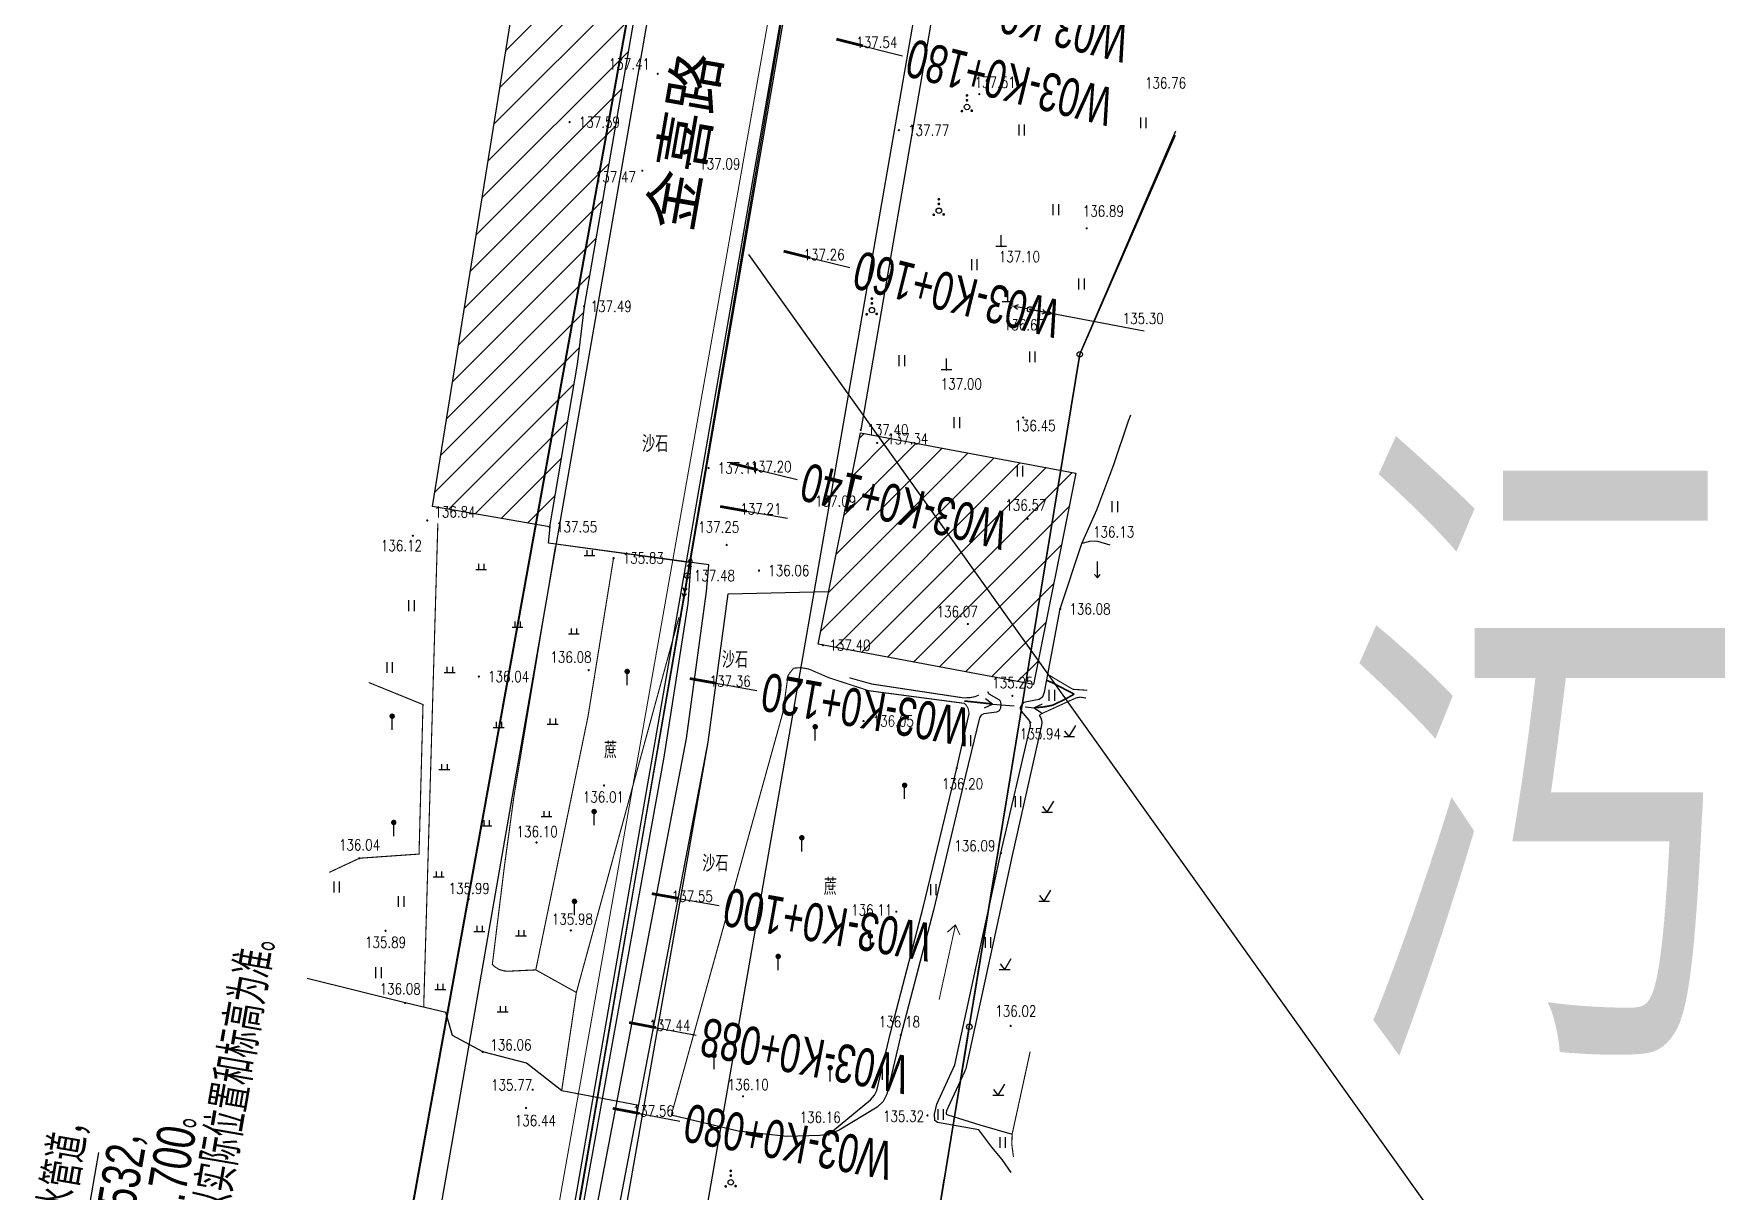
# Model space of a CAD drawing. Extents: x 529262 to 576451, y 2694391 to 2717535.
# Drawn here: x 562159.2 to 562313.4, y 2710503.4 to 2710609.4 of the extents above; entities that cross this region are included whole.
import ezdxf
from ezdxf.enums import TextEntityAlignment as Align
from ezdxf.xclip import XClip

# ---------------------------------------------------------------- set-up
doc = ezdxf.new("R2010")
doc.units = 0
doc.header["$XCLIPFRAME"] = 0
doc.linetypes.add('CONTINOUS', pattern=[0])
doc.linetypes.add('X5', pattern=[3, 2, -1])
doc.layers.add('ASSIST', color=7, linetype='Continuous', plot=False)
for name, color, linetype in [('a红线图', 1, 'Continuous'), ('DLDW', 8, 'Continuous'), ('DLSS', 4, 'Continuous'), ('DMTZ', 8, 'Continuous'), ('GCD', 8, 'Continuous'), ('GXYZ', 8, 'Continuous'), ('JMD', 8, 'Continuous'), ('PP-COM', 7, 'Continuous'), ('RD-中线', 40, 'Continuous'), ('RD-红线', 7, 'Continuous'), ('RD-路名', 7, 'Continuous'), ('ZBTZ', 8, 'Continuous'), ('ZJ', 7, 'Continuous'), ('桩号标注_W03-', 7, 'Continuous'), ('纵断_分栏文字', 7, 'Continuous')]:
    doc.layers.add(name, color=color, linetype=linetype)
for name, color, linetype, lineweight in [('SXSS', 5, 'Continuous', 0), ('规划人行道', 130, 'CONTINOUS', 30), ('规划道路红线', 5, 'Continuous', 40)]:
    doc.layers.add(name, color=color, linetype=linetype, lineweight=lineweight)
doc.styles.add('_TCH_DIM', font='smsim.shx', dxfattribs={"width": 0.75, "bigfont": 'smfs.shx'})
doc.styles.add('HZ', font='rs.shx', dxfattribs={"width": 0.8, "bigfont": 'hztxt.shx'})
doc.styles.add('JieTuHzTxt', font='smsim.shx', dxfattribs={"width": 0.7, "bigfont": 'smfs.shx'})
doc.styles.add('SMEDI', font='smsim.shx', dxfattribs={"width": 0.75, "height": 3.5, "bigfont": 'smfs.shx'})
doc.styles.add('黑体', font='simhei.ttf')
doc.linetypes.add('10421', pattern='A,2,[150,AAA.SHX,S=0.5,R=0,X=0,Y=0.5],1e-11', length=2.00000000001)
doc.linetypes.add('1161', pattern='A,0,[149,AAA.SHX,S=0.15,R=0,X=0,Y=0],-1.6', length=1.6)
pattern_1 = [(45, (0, 0), (-1.414213562373095, 1.414213562373095), [])]

# ---------------------------------------------------------------- blocks, each defined once
blk = doc.blocks.new('A$C19FD0107')
at = {"layer": 'RD-中线', "color": 8}
blk.add_lwpolyline([(-8908.739917680621, 15466.10705175065), (-8808.43349801749, 16020.0458503128, -0.0201636333910522), (-8803.168046563864, 16043.65227073664), (-8800.367063879967, 16054.19071623124, 0.02184275446917041), (-8794.7494013682, 16079.78015332995), (-8712.595856793225, 16551.51167532103, 0.01258199938725423), (-8710.380826123059, 16566.44429534907), (-8701.407638691366, 16616.17290558945, 0.01964868548115308), (-8698.136677481234, 16639.51415248122)], format="xyb", dxfattribs=at)
at = {"layer": 'RD-红线', "color": 8}
blk.add_lwpolyline([(-8804.86277768761, 16091.6503953631), (-8724.417918302119, 16553.5705249249, 0.0128730000458982), (-8722.250859260559, 16568.23854696797), (-8720.931374274194, 16575.55101593724)], format="xyb", dxfattribs=at)
for points in [[(-8771.940874628723, 16140.80637197383), (-8741.725141249597, 16314.30727164168)], [(-8781.243549071252, 16087.38975073583), (-8771.940874628723, 16140.80637197383)]]:
    blk.add_lwpolyline(points, dxfattribs=at)
blk = doc.blocks.new('GC200')
at = {"linetype": 'Continuous', "const_width": 0.2, "flags": 128}
blk.add_lwpolyline([(-0.1, 0, 1), (0.1, 0, 1)], format="xyb", close=True, dxfattribs=at)
blk = doc.blocks.new('gc170')
at = {"color": 8, "linetype": 'Continuous'}
blk.add_circle((0, 0), 0.5, dxfattribs=at)
blk = doc.blocks.new('gc013a')
at = {"linetype": 'Continuous'}
blk.add_line((0.5, 0), (4, 0), dxfattribs=at)
at = {"linetype": 'Continuous', "flags": 128}
for points in [[(2.307212344848719, -0.4000565770862801), (3, 0), (2.307212344848719, 0.4000565770862801)], [(3.307212344848719, -0.4000565770862801), (4, 0), (3.307212344848719, 0.4000565770862801)]]:
    blk.add_lwpolyline(points, dxfattribs=at)
blk = doc.blocks.new('gc160')
at = {"color": 8, "const_width": 0.25}
for points in [[(1.583857958327008, 3.353488327901089, 1), (1.833857958327008, 3.353488327901089, 1)], [(0.6522913545240954, 0.4962949877384589, 1), (0.9022913545240951, 0.4962949877384589, 1)], [(1.583857958327008, 2.483907746112464, 1), (1.833857958327008, 2.483907746112464, 1)], [(2.46367086191865, 0.5584078864376494, 1), (2.71367086191865, 0.5584078864376494, 1)]]:
    blk.add_lwpolyline(points, format="xyb", close=True, dxfattribs=at)
at = {"color": 8}
blk.add_circle((1.708857958327008, 1.24164977212871), 0.5, dxfattribs=at)
blk = doc.blocks.new('gc121')
at = {"color": 8}
for p, q in [((-0.5, -1), (-0.5, 1)), ((0.5, -1), (0.5, 1))]:
    blk.add_line(p, q, dxfattribs=at)
blk = doc.blocks.new('gc119')
at = {"color": 8}
for p, q in [((-1, 0), (1, 0)), ((-0.5, 1), (-0.5, 0)), ((0.5, 1), (0.5, 0))]:
    blk.add_line(p, q, dxfattribs=at)
blk = doc.blocks.new('gc165')
at = {"color": 8}
blk.add_line((0, 0), (0, 2), dxfattribs=at)
at = {"color": 8, "const_width": 0.5}
blk.add_lwpolyline([(-0.25, 2.5, 1), (0.25, 2.5, 1)], format="xyb", close=True, dxfattribs=at)
blk = doc.blocks.new('gc013c')
at = {"linetype": 'Continuous'}
blk.add_line((0.5, 0), (4, 0), dxfattribs=at)
at = {"linetype": 'Continuous', "const_width": 0.15, "flags": 128}
blk.add_lwpolyline([(3.775, 0, 1), (3.925, 0, 1)], format="xyb", close=True, dxfattribs=at)
blk = doc.blocks.new('gc111')
for p, q in [((-1, 0), (1, 0)), ((0, 0), (0, 2))]:
    blk.add_line(p, q)
blk = doc.blocks.new('gc086')
at = {"color": 8}
for p, q in [((0, 0), (7, 0)), ((7, 0), (6.180847955711008, 0.573576436351046)), ((7, 0), (6.180847955711008, -0.5735764363510459))]:
    blk.add_line(p, q, dxfattribs=at)
blk = doc.blocks.new('gc123')
at = {"color": 8}
for p, q in [((-1, 0), (1, 0)), ((0, 0), (-0.8, 1)), ((0, 0), (1.199999999999999, 2))]:
    blk.add_line(p, q, dxfattribs=at)
blk = doc.blocks.new('gc120')
at = {"color": 8}
for p, q in [((-0.5, 0.6), (0, 0)), ((0, 0), (0, 3)), ((0, 0), (0.5, 0.6))]:
    blk.add_line(p, q, dxfattribs=at)
blk = doc.blocks.new('gc037')
for p, q in [((0, 0), (-1.385640646055102, 0.8)), ((-1.385640646055102, -0.8), (0, 0))]:
    blk.add_line(p, q)

msp = doc.modelspace()

# ---------------------------------------------------------------- hatches: boundary and pattern name
at = {"linetype": 'Continuous'}
h = msp.add_hatch(dxfattribs=at)
h.set_pattern_fill('ANSI31', color=8, scale=16, style=0)
h.set_pattern_definition(pattern_1)
h.paths.add_polyline_path([(562216.1461693954, 2710692.609776839), (562228.005784963, 2710690.537992725), (562209.658, 2710584.423), (562209.022, 2710579.12), (562206.492, 2710564.238), (562195.7866566309, 2710566.114299515)])
h = msp.add_hatch(dxfattribs=at)
h.set_pattern_fill('ANSI31', color=8, scale=16, style=0)
h.set_pattern_definition(pattern_1)
h.paths.add_polyline_path([(562250.8372993148, 2710549.793371001), (562231.103258491, 2710553.490748484), (562234.9795928521, 2710572.857972918), (562254.7136336758, 2710569.160595435)])

# ---------------------------------------------------------------- linework, layer by layer
at = {"layer": 'ASSIST', "linetype": 'Continuous', "flags": 128}
for points, elevation in [([(562232.412, 2710636.002), (562228.5545836235, 2710615.517958099), (562219.11, 2710559.777), (562205.916, 2710483.02)], 24.62800000000001), ([(562232.412, 2710636.002), (562228.5545836235, 2710615.517958099), (562219.11, 2710559.777), (562205.916, 2710483.02)], 24.62800000000001), ([(562263.7946335363, 2710600.066776283), (562255.0590491774, 2710580.035414068), (562244.9420491775, 2710518.463414067), (562242.3285639875, 2710502.555414068)], -143.229), ([(562263.7946335363, 2710600.066776283), (562255.0590491774, 2710580.035414068), (562244.9420491775, 2710518.463414067), (562242.3285639875, 2710502.555414068)], -143.229), ([(562250.5140491775, 2710584.145414067), (562250.5140491775, 2710584.145414067)], -143.229), ([(562250.5140491775, 2710584.145414067), (562250.5140491775, 2710584.145414067)], -143.229), ([(562255.0590491774, 2710580.035414068), (562255.0590491774, 2710580.035414068)], -143.229), ([(562255.0590491774, 2710580.035414068), (562255.0590491774, 2710580.035414068)], -143.229), ([(562244.9420491775, 2710518.463414067), (562244.9420491775, 2710518.463414067)], -143.229), ([(562244.9420491775, 2710518.463414067), (562244.9420491775, 2710518.463414067)], -143.229)]:
    msp.add_lwpolyline(points, dxfattribs=dict(at, elevation=elevation))
at = {"layer": 'a红线图', "color": 8, "lineweight": 0}
msp.add_lwpolyline([(562196.3548067149, 2710440.01159227), (562297.0550711695, 2711009.448891163)], dxfattribs=at)
msp.add_lwpolyline([(562196.3548067149, 2710440.01159227), (562297.0550711695, 2711009.448891163)], dxfattribs=at)
at = {"layer": 'Defpoints', "color": 1}
msp.add_lwpolyline([(562429.4539890658, 2710494.009344517), (562292.6442526688, 2710494.009346545), (562224.745064132, 2710589.163701799)], dxfattribs=at)
at = {"layer": 'DLSS', "linetype": 'X5', "elevation": -143.229}
msp.add_lwpolyline([(562247.0710491774, 2710548.018414068), (562250.8970491774, 2710547.674414068)], dxfattribs=at)
at = {"layer": 'DMTZ', "linetype": '10421', "flags": 128}
for points, elevation in [([(562251.6760491774, 2710548.690414067), (562251.8252043282, 2710549.099596821), (562253.2720491774, 2710556.721414068), (562255.2350491774, 2710562.701414068), (562256.6247422294, 2710565.790631893), (562258.1670491775, 2710569.949414067), (562259.5150491775, 2710573.951414068), (562259.7480943063, 2710574.504091535)], -143.229), ([(562246.6160491775, 2710549.171414068), (562246.7179643201, 2710548.93651943), (562247.6446023635, 2710548.444116149), (562247.7752123848, 2710548.315113771), (562247.8413841928, 2710548.03654715), (562247.7921898407, 2710547.636004997), (562247.6860491774, 2710547.389414067)], -7.134000000000015), ([(562232.0580491775, 2710508.595414068), (562233.1097092882, 2710509.477430411), (562235.8996320467, 2710511.765280278), (562236.2743564743, 2710512.212643442), (562236.4839562322, 2710512.61956681), (562237.7366739648, 2710517.924571571), (562240.7230512653, 2710529.374018101), (562243.7890491774, 2710542.144414068), (562244.9260491774, 2710547.157414068)], -6.896000000000015), ([(562200.3800491774, 2710516.169414068), (562197.6020491775, 2710517.673414067), (562196.9870491775, 2710519.786414068), (562193.2690491775, 2710520.646414068), (562184.2964981099, 2710522.876694143)], -143.229), ([(562248.7650109045, 2710505.122063435), (562247.9610491775, 2710506.319414068), (562247.0040491775, 2710507.439414068), (562245.8010491774, 2710509.013414068), (562242.0440796544, 2710509.703189522), (562241.7940491774, 2710509.883414068)], -143.229)]:
    msp.add_lwpolyline(points, dxfattribs=dict(at, elevation=elevation))
at = {"layer": 'DMTZ', "linetype": '10421', "elevation": -143.229}
msp.add_lwpolyline([(562257.858296643, 2710562.565914451), (562256.7187347079, 2710562.896143601), (562256.4180491775, 2710562.942414068), (562255.9609001349, 2710562.888566591), (562255.2350491774, 2710562.701414068)], dxfattribs=at)
at = {"layer": 'DMTZ', "linetype": '10421', "flags": 128}
for points in [[(562241.7940491774, 2710509.883414068), (562241.760594487, 2710510.469042341), (562241.970195939, 2710511.388660311), (562243.6270491774, 2710514.968414068), (562247.8300491775, 2710534.359414068), (562250.5417915185, 2710546.034666722), (562250.5270491774, 2710546.326414068), (562250.4323399267, 2710546.533116365), (562249.7140322417, 2710547.362681922), (562249.6250491774, 2710547.563414067), (562249.6434752633, 2710547.687741557), (562249.8066847846, 2710548.002626186), (562249.9780491774, 2710548.173414067), (562250.218239598, 2710548.24874293), (562251.3531092246, 2710548.462065932), (562251.6760491774, 2710548.690414067)], [(562247.6860491774, 2710547.389414067), (562247.4197088444, 2710547.270597077), (562246.288212221, 2710547.123029333), (562246.0260491775, 2710547.004414068), (562245.8665368726, 2710546.750594566), (562244.5990491775, 2710541.462414068), (562241.6490491774, 2710529.142414067), (562238.6630491775, 2710517.694414068), (562237.3860149933, 2710512.28643408), (562237.0460491775, 2710511.626414068), (562236.4922100244, 2710511.113431104), (562233.0118731805, 2710509.003813026), (562232.0580491775, 2710508.595414068), (562231.2580379416, 2710508.502779031), (562228.2170491775, 2710508.406414067), (562223.7860491775, 2710508.917414068), (562217.6480491775, 2710510.367414067), (562217.6480491775, 2710510.367414067)], [(562214.6872937847, 2710511.249846293), (562207.6080491774, 2710512.599414068), (562204.3770491774, 2710515.143414068), (562200.3800491774, 2710516.169414068)], [(562242.8350491775, 2710510.465414068), (562242.9785085148, 2710510.397652732), (562245.9210491775, 2710509.499414068), (562248.8640491775, 2710508.627414068)]]:
    msp.add_lwpolyline(points, dxfattribs=at)
at = {"layer": 'DMTZ', "linetype": '10421', "elevation": -143.229}
msp.add_lwpolyline([(562251.3419826813, 2710546.988227568), (562251.3741535177, 2710546.944108583, -0.2162051915282627), (562251.5497926082, 2710546.095918619), (562248.8537397278, 2710534.133121132), (562244.6788285854, 2710514.925400673, -0.07255681719102076), (562244.5118448713, 2710514.33675587), (562242.9678960966, 2710511.048274601), (562242.8567543189, 2710510.759733322), (562242.8088935658, 2710510.595471508), (562242.8350491776, 2710510.465414068)], format="xyb", dxfattribs=at)
at = {"layer": 'GXYZ', "linetype": 'Continuous'}
for p, q in [((562228.7070491775, 2710615.370414068, -143.229), (562219.1060491775, 2710559.441414068, -143.229)), ((562255.0590491774, 2710580.035414068), (562263.8619592179, 2710600.492084201)), ((562263.7946335363, 2710600.066776283), (562255.8585249371, 2710581.868673054)), ((562260.9582718532, 2710582.148991377), (562250.5140491775, 2710584.145414067)), ((562244.9420491775, 2710518.463414067, -143.229), (562255.0590491774, 2710580.035414068, -143.229)), ((562254.7347740675, 2710578.061877736, -143.229), (562245.2663242874, 2710520.436950399, -143.229)), ((562219.1060491775, 2710559.441414068, -143.229), (562209.1976989812, 2710502.555414068, -143.229)), ((562218.7711828827, 2710557.80590818, 24.62800000000001), (562206.2548171172, 2710484.991091819, 24.62800000000001)), ((562242.3285639875, 2710502.555414068, -143.229), (562244.9420491775, 2710518.463414067, -143.229)), ((562244.6178206155, 2710516.489870088, -143.229), (562242.6527925495, 2710504.528958047, -143.229))]:
    msp.add_line(p, q, dxfattribs=at)
at = {"layer": 'JMD', "linetype": 'Continuous', "elevation": 24.62800000000001, "flags": 128}
msp.add_lwpolyline([(562216.1461693954, 2710692.609776839), (562228.005784963, 2710690.537992725), (562209.658, 2710584.423), (562209.022, 2710579.12), (562206.492, 2710564.238), (562195.7866566309, 2710566.114299515)], close=True, dxfattribs=at)
at = {"layer": 'JMD', "linetype": 'Continuous', "flags": 128}
msp.add_lwpolyline([(562250.8372993148, 2710549.793371001), (562231.103258491, 2710553.490748484), (562234.9795928521, 2710572.857972918), (562254.7136336758, 2710569.160595435)], close=True, dxfattribs=at)
at = {"layer": 'SXSS', "color": 8, "linetype": 'Continuous', "const_width": 0.15, "flags": 128}
for points, elevation in [([(562252.0231403143, 2710550.184873623), (562252.4863325056, 2710549.994211229), (562253.3309759452, 2710549.558410384), (562253.8214143068, 2710549.299651967), (562254.5530848716, 2710548.922270803)], -7.269000000000005), ([(562247.0710491774, 2710548.018414068), (562244.4755994581, 2710548.296365375)], -7.119), ([(562254.5530848716, 2710548.922270803), (562253.6306886825, 2710548.414430311), (562252.5816941018, 2710547.910535346), (562251.7506761791, 2710547.747110981), (562250.8970491774, 2710547.674414068)], -7.269000000000005)]:
    msp.add_lwpolyline(points, dxfattribs=dict(at, elevation=elevation))
at = {"layer": 'ZBTZ', "linetype": '1161', "flags": 128}
msp.add_lwpolyline([(562235.049, 2710573.119), (562241.8820000001, 2710612.845)], dxfattribs=at)
at = {"layer": 'ZBTZ', "linetype": 'Continuous', "const_width": 0.1, "elevation": -143.229}
for points in [[(562196.2672707109, 2710564.56073256), (562194.9697188144, 2710520.253037014)], [(562207.0316077726, 2710562.451726092), (562205.9950491774, 2710556.203414068), (562203.2390491775, 2710539.590414068), (562202.3500491774, 2710533.057414067), (562201.2590491775, 2710524.189414068), (562201.4823695531, 2710523.959433588), (562201.8837318706, 2710523.708651148), (562202.3280491774, 2710523.578414068), (562202.7650491775, 2710523.553414068), (562205.2370491775, 2710523.673414067), (562208.9550491775, 2710521.609414068)], [(562205.2370491775, 2710523.673414067), (562210.0250491775, 2710546.906414067), (562212.3590491775, 2710561.381414067)], [(562207.6080491774, 2710512.599414068), (562208.9550491775, 2710521.609414068), (562214.2790491774, 2710541.068414067), (562218.3444063852, 2710555.950956878)], [(562217.6480491775, 2710510.367414067), (562227.8640491775, 2710547.218414068), (562228.3402998301, 2710550.616726138), (562228.477626638, 2710550.835565675), (562228.8550491774, 2710551.298414067), (562229.5251574817, 2710551.34885108), (562230.2457571154, 2710551.221292427), (562232.0790491775, 2710550.425414068), (562235.7230491774, 2710549.237414068), (562244.4820491775, 2710548.080414067), (562244.6734991866, 2710547.886861307), (562244.8332932796, 2710547.618431301), (562244.9260491774, 2710547.157414068)], [(562189.9431563034, 2710549.98754637), (562194.9070491774, 2710547.966414067), (562194.5440491774, 2710534.278414068), (562189.0920491775, 2710533.898414067), (562186.3222093772, 2710532.60258102)], [(562233.9710491775, 2710550.419414068), (562236.0010491775, 2710549.849414068), (562244.3670491775, 2710548.585414067), (562245.0186638873, 2710548.602666894), (562245.4852755204, 2710548.692146667), (562245.8280491774, 2710548.848414068)], [(562252.135379558, 2710550.733565327), (562252.6840491774, 2710550.395414067), (562254.4220491775, 2710549.367414067), (562255.7543990384, 2710549.27523119)], [(562251.3419826811, 2710546.988227568), (562251.5820491775, 2710547.140414068), (562254.7009884847, 2710548.567264753), (562255.0770491775, 2710548.650414068), (562255.6417254558, 2710548.563452777)]]:
    msp.add_lwpolyline(points, dxfattribs=at)
at = {"layer": 'ZBTZ', "linetype": 'Continuous', "const_width": 0.1, "elevation": -6.984000000000009, "flags": 128}
for points in [[(562248.8640491775, 2710508.627414068), (562250.5172735474, 2710516.191408124)], [(562248.8640491775, 2710508.627414068), (562248.8382590067, 2710507.695615929), (562248.9889792261, 2710506.536909868)]]:
    msp.add_lwpolyline(points, dxfattribs=at)
at = {"layer": '桩号标注_W03-'}
for p, q in [((562233.9826216294, 2710608.586674588), (562238.834552813, 2710607.378881646)), ((562229.1514498615, 2710589.178949854), (562234.0033810451, 2710587.971156912)), ((562224.3202780936, 2710569.77122512), (562229.1722092772, 2710568.563432178)), ((562223.3540437401, 2710565.889680174), (562228.2779553895, 2710565.020718685)), ((562220.5733669746, 2710550.133162896), (562225.497278624, 2710549.264201407)), ((562217.0975210179, 2710530.437516298), (562222.0214326673, 2710529.568554809)), ((562215.0120134439, 2710518.62012834), (562219.9239931293, 2710517.686075039)), ((562213.5175281615, 2710510.760960843), (562218.429507847, 2710509.826907542))]:
    msp.add_line(p, q, dxfattribs=at)
at = {"layer": '桩号标注_W03-', "const_width": 0.25}
for points in [[(562232.7696388335, 2710608.888622824), (562235.1956044253, 2710608.284726353)], [(562227.9384670656, 2710589.48089809), (562230.3644326574, 2710588.877001619)], [(562223.1072952977, 2710570.073173356), (562225.5332608895, 2710569.469276885)], [(562222.1230658278, 2710566.106920546), (562224.5850216524, 2710565.672439802)], [(562219.3423890623, 2710550.350403268), (562221.8043448869, 2710549.915922523)], [(562215.8665431056, 2710530.65475667), (562218.3284989302, 2710530.220275926)], [(562213.7840185225, 2710518.853641666), (562216.2400083652, 2710518.386615015)], [(562212.2895332401, 2710510.994474169), (562214.7455230829, 2710510.527447518)]]:
    msp.add_lwpolyline(points, dxfattribs=at)
at = {"layer": '纵断_分栏文字', "color": 3}
msp.add_lwpolyline([(562165.1894045502, 2710506.95583275), (562159.733354952, 2710475.481741592), (562198.9439148647, 2710432.100505429)], dxfattribs=at)
at = {"layer": '规划人行道', "linetype": 'Continuous', "flags": 128}
for points in [[(562197.3083540256, 2710476.384979966), (562202.6605934715, 2710476.954317174), (562206.9883424316, 2710481.819414267), (562219.047985835, 2710544.856638088), (562220.8634334353, 2710558.313953356), (562221.0768804181, 2710560.766829248), (562206.4033184242, 2710562.758535384), (562206.542, 2710564.238)], [(562199.7335757203, 2710481.184952826), (562204.4200697074, 2710481.680824591), (562206.272476215, 2710483.787159538), (562217.0105456306, 2710543.165966593), (562219.1977958716, 2710557.234871872), (562219.4836434422, 2710560.948623445), (562206.4033184242, 2710562.758535384), (562206.542, 2710564.238)], [(562199.7335757203, 2710481.184952826), (562204.4200697074, 2710481.680824591), (562206.272476215, 2710483.787159538), (562217.0105456306, 2710543.165966593), (562219.1977958716, 2710557.234871872), (562219.4836434422, 2710560.948623445), (562206.4033184242, 2710562.758535384), (562206.542, 2710564.238)], [(562211.1551462921, 2710474.226489125), (562203.7830967988, 2710475.207046038), (562208.8491183158, 2710480.902082136), (562221.022685624, 2710544.534800073), (562222.8518030869, 2710558.093445532), (562232.0268408019, 2710558.3331657)], [(562211.2285589562, 2710479.512662482), (562210.4613185903, 2710481.61335234), (562210.3611291267, 2710484.014217554), (562221.022685624, 2710544.534800073), (562222.8518030869, 2710558.093445532), (562232.0268408019, 2710558.3331657)], [(562211.2285589562, 2710479.512662482), (562210.4613185903, 2710481.61335234), (562210.3611291267, 2710484.014217554), (562221.022685624, 2710544.534800073), (562222.8518030869, 2710558.093445532), (562232.0268408019, 2710558.3331657)]]:
    msp.add_lwpolyline(points, dxfattribs=at)
at = {"layer": '规划道路红线'}
msp.add_line((562189.4184634853, 2710477.016235957), (562277.7876747194, 2710965.032206157), dxfattribs=at)
msp.add_line((562189.4184634853, 2710477.016235957), (562277.7876747194, 2710965.032206157), dxfattribs=at)
msp.add_line((562189.4184634853, 2710477.016235957), (562277.7876747194, 2710965.032206157), dxfattribs=at)

# ---------------------------------------------------------------- block references
at = {"layer": 'DLDW', "linetype": 'Continuous', "xscale": 0.5, "yscale": 0.5, "zscale": 0.5}
for p in [(562247.8580491774, 2710589.945414068, -143.229), (562248.4600491775, 2710584.871414068, -143.229), (562242.8560491775, 2710578.642414067, -143.229)]:
    msp.add_blockref('gc111', p, dxfattribs=at)
at = {"layer": 'DLSS', "linetype": 'Continuous', "xscale": 0.5000000000425954, "yscale": 0.5000000000425954, "zscale": 0.5000000000425954}
for p, rotation in [((562247.0710491774, 2710548.018414068, -7.119), 354.8622861866551), ((562250.8970491774, 2710547.674414068, -7.106000000000023), 174.862286186655)]:
    msp.add_blockref('gc037', p, dxfattribs=dict(at, rotation=rotation))
at = {"layer": 'GCD', "linetype": 'Continuous'}
ref = msp.add_blockref('GC200', (562233.9833721472, 2710608.59911427, 137.54), dxfattribs=dict(at, xscale=0.5, yscale=0.5, zscale=0.5))
ref.add_attrib('height', '137.54', dxfattribs={"linetype": 'Continuous', "height": 1, "style": 'HZ', "width": 0.8}).set_placement((562234.5833721472, 2710608.59911427, 137.54), align=Align.MIDDLE_LEFT)
at = {"layer": 'GCD', "linetype": 'Continuous', "xscale": 0.5, "yscale": 0.5}
for p in [(562216.4050367266, 2710605.719379866, 137.41), (562245.8580367266, 2710603.856379866, 137.51), (562208.3360367266, 2710601.296379866, 137.588), (562238.4930367266, 2710600.556379866, 137.765), (562214.9940367267, 2710596.856379866, 137.467), (562255.6870367266, 2710591.568379865, 136.894), (562247.8580367266, 2710589.945379866, 137.103), (562250.5140367267, 2710584.145379866, 136.669), (562242.8560367266, 2710578.642379866, 137.003), (562249.8750367266, 2710574.244379865, 136.451), (562236.5040367267, 2710571.925379866, 137.338), (562221.0590367266, 2710569.618379866, 137.112), (562195.2960367267, 2710564.824379866, 136.844), (562250.2840367266, 2710564.972379866, 136.567), (562222.7210367266, 2710562.586379866, 137.252), (562212.3590367266, 2710561.381379866, 135.833), (562253.2720367266, 2710556.721379866, 136.08), (562244.8070367266, 2710555.344379866, 136.066), (562200.0260367267, 2710550.531379865, 136.038), (562210.0850367267, 2710551.119379865, 136.075), (562235.2550367266, 2710546.455379866, 136.047), (562250.5270367266, 2710546.326379866, 135.935), (562243.7890367266, 2710542.144379866, 136.197), (562211.4920367267, 2710540.562379866, 136.012), (562247.8300367267, 2710534.359379866, 136.089), (562189.0920367267, 2710533.898379866, 136.041), (562191.4790367266, 2710527.248379866, 135.888), (562208.4480367267, 2710527.288379866, 135.983), (562193.2690367267, 2710520.646379866, 136.081), (562200.3800367266, 2710516.169379866, 136.06), (562204.3460367266, 2710511.035379866, 136.439), (562232.0580367267, 2710508.595379866, 136.163)]:
    msp.add_blockref('GC200', p, dxfattribs=at)
at = {"layer": 'GCD', "linetype": 'Continuous', "xscale": 0.5, "yscale": 0.5, "zscale": 0.5}
for p in [(562219.3660367266, 2710597.468379866, 137.093), (562193.9780367266, 2710563.425379866, 136.121), (562225.6840367266, 2710560.237379866, 136.06), (562248.8900367266, 2710548.766379866, 135.251), (562205.3050367266, 2710535.336379866, 136.098), (562199.0810367266, 2710530.165379866, 135.993), (562238.2550367266, 2710529.010379866, 136.108), (562238.6630367266, 2710517.694379866, 136.184), (562248.7330367266, 2710518.544379866, 136.024), (562204.9450367267, 2710512.704379866, 135.772), (562224.2200367267, 2710512.094379866, 136.099), (562241.1090367266, 2710510.345379866, 135.323)]:
    msp.add_blockref('GC200', p, dxfattribs=at)
at = {"layer": 'GCD', "linetype": 'Continuous'}
ref = msp.add_blockref('GC200', (562229.1516445813, 2710589.163372525, 137.263), dxfattribs=dict(at, xscale=0.5, yscale=0.5, zscale=0.5))
ref.add_attrib('height', '137.26', dxfattribs={"linetype": 'Continuous', "height": 1, "style": 'HZ', "width": 0.8}).set_placement((562229.7516445813, 2710589.163372525, 137.263), align=Align.MIDDLE_LEFT)
ref = msp.add_blockref('GC200', (562209.658, 2710584.423, 137.492), dxfattribs=dict(at, xscale=0.5, yscale=0.5, zscale=0.5))
ref.add_attrib('height', '137.49', dxfattribs={"linetype": 'Continuous', "height": 1, "style": 'HZ', "width": 0.8}).set_placement((562210.258, 2710584.423, 137.492), align=Align.MIDDLE_LEFT)
ref = msp.add_blockref('GC200', (562234.999, 2710573.119, 137.396), dxfattribs=dict(at, xscale=0.5, yscale=0.5, zscale=0.5))
ref.add_attrib('height', '137.40', dxfattribs={"linetype": 'Continuous', "height": 1, "style": 'HZ', "width": 0.8}).set_placement((562235.5989999999, 2710573.119, 137.396), align=Align.MIDDLE_LEFT)
ref = msp.add_blockref('GC200', (562224.2909842975, 2710569.747814158, 137.195), dxfattribs=dict(at, xscale=0.5, yscale=0.5, zscale=0.5))
ref.add_attrib('height', '137.20', dxfattribs={"linetype": 'Continuous', "height": 1, "style": 'HZ', "width": 0.8}).set_placement((562224.8909842975, 2710569.747814158, 137.195), align=Align.MIDDLE_LEFT)
ref = msp.add_blockref('GC200', (562230.2140903195, 2710566.591524306, 137.089), dxfattribs=dict(at, xscale=0.5, yscale=0.5, zscale=0.5))
ref.add_attrib('height', '137.09', dxfattribs={"linetype": 'Continuous', "height": 1, "style": 'HZ', "width": 0.8}).set_placement((562230.8140903194, 2710566.591524306, 137.089), align=Align.MIDDLE_LEFT)
ref = msp.add_blockref('GC200', (562223.3647376663, 2710565.881514336, 137.21), dxfattribs=dict(at, xscale=0.5, yscale=0.5, zscale=0.5))
ref.add_attrib('height', '137.21', dxfattribs={"linetype": 'Continuous', "height": 1, "style": 'HZ', "width": 0.8}).set_placement((562223.9647376663, 2710565.881514336, 137.21), align=Align.MIDDLE_LEFT)
ref = msp.add_blockref('GC200', (562206.492, 2710564.238, 137.55), dxfattribs=dict(at, xscale=0.5, yscale=0.5, zscale=0.5))
ref.add_attrib('height', '137.55', dxfattribs={"linetype": 'Continuous', "height": 1, "style": 'HZ', "width": 0.8}).set_placement((562207.092, 2710564.238, 137.55), align=Align.MIDDLE_LEFT)
ref = msp.add_blockref('GC200', (562219.11, 2710559.777, 137.482), dxfattribs=dict(at, xscale=0.5, yscale=0.5, zscale=0.5))
ref.add_attrib('height', '137.48', dxfattribs={"linetype": 'Continuous', "height": 1, "style": 'HZ', "width": 0.8}).set_placement((562219.71, 2710559.777, 137.482), align=Align.MIDDLE_LEFT)
ref = msp.add_blockref('GC200', (562231.526, 2710553.408, 137.4), dxfattribs=dict(at, xscale=0.5, yscale=0.5, zscale=0.5))
ref.add_attrib('height', '137.40', dxfattribs={"linetype": 'Continuous', "height": 1, "style": 'HZ', "width": 0.8}).set_placement((562232.1259999999, 2710553.408, 137.4), align=Align.MIDDLE_LEFT)
ref = msp.add_blockref('GC200', (562220.5562415201, 2710550.107860367, 137.358), dxfattribs=dict(at, xscale=0.5, yscale=0.5, zscale=0.5))
ref.add_attrib('height', '137.36', dxfattribs={"linetype": 'Continuous', "height": 1, "style": 'HZ', "width": 0.8}).set_placement((562221.1562415201, 2710550.107860367, 137.358), align=Align.MIDDLE_LEFT)
ref = msp.add_blockref('GC200', (562217.0870645188, 2710530.411457978, 137.548), dxfattribs=dict(at, xscale=0.5, yscale=0.5, zscale=0.5))
ref.add_attrib('height', '137.55', dxfattribs={"linetype": 'Continuous', "height": 1, "style": 'HZ', "width": 0.8}).set_placement((562217.6870645188, 2710530.411457978, 137.548), align=Align.MIDDLE_LEFT)
ref = msp.add_blockref('GC200', (562215.0259262733, 2710518.607856827, 137.443), dxfattribs=dict(at, xscale=0.5, yscale=0.5, zscale=0.5))
ref.add_attrib('height', '137.44', dxfattribs={"linetype": 'Continuous', "height": 1, "style": 'HZ', "width": 0.8}).set_placement((562215.6259262733, 2710518.607856827, 137.443), align=Align.MIDDLE_LEFT)
ref = msp.add_blockref('GC200', (562213.5149941011, 2710510.748840809, 137.561), dxfattribs=dict(at, xscale=0.5, yscale=0.5, zscale=0.5))
ref.add_attrib('height', '137.56', dxfattribs={"linetype": 'Continuous', "height": 1, "style": 'HZ', "width": 0.8}).set_placement((562214.1149941011, 2710510.748840809, 137.561), align=Align.MIDDLE_LEFT)
at = {"layer": 'GXYZ', "linetype": 'Continuous'}
for name, p, xscale, yscale, zscale, rotation in [('gc013a', (562250.5140491775, 2710584.145414067, -143.229), 0.499999999963082, 0.499999999963082, 0.499999999963082, 169.2600822901834), ('gc013a', (562250.5140491775, 2710584.145414067, -143.229), 0.500000000013958, 0.500000000013958, 0.500000000013958, 349.1784015414128), ('gc013c', (562255.0590491774, 2710580.035414068, -143.229), 0.5000000001178577, 0.5000000001178577, 0.5000000001178577, 66.43820689848431), ('gc013c', (562255.0590491774, 2710580.035414068, -143.229), 0.5000000001178577, 0.5000000001178577, 0.5000000001178577, 66.43820689848431), ('gc013c', (562255.0590491774, 2710580.035414068, -143.229), 0.4999999998439927, 0.4999999998439927, 0.4999999998439927, 260.6690106106765), ('gc013c', (562255.0590491774, 2710580.035414068, -143.229), 0.4999999998439927, 0.4999999998439927, 0.4999999998439927, 260.6690106106765), ('gc013a', (562219.1060491775, 2710559.441414068, -143.229), 0.5000000001581658, 0.5000000001581658, 0.5000000001581658, 80.25931387979769), ('gc013c', (562244.9420491775, 2710518.463414067, -143.229), 0.4999999998439927, 0.4999999998439927, 0.4999999998439927, 80.66901061067654), ('gc013c', (562244.9420491775, 2710518.463414067, -143.229), 0.4999999998439927, 0.4999999998439927, 0.4999999998439927, 80.66901061067654), ('gc013c', (562244.9420491775, 2710518.463414067, -143.229), 0.4999999998955494, 0.4999999998955494, 0.4999999998955494, 260.6703619913497), ('gc013c', (562244.9420491775, 2710518.463414067, -143.229), 0.4999999998955494, 0.4999999998955494, 0.4999999998955494, 260.6703619913497), ('gc013c', (562242.3285639875, 2710502.555414068, -143.229), 0.4999999998955494, 0.4999999998955494, 0.4999999998955494, 80.6703619913497)]:
    msp.add_blockref(name, p, dxfattribs=dict(at, xscale=xscale, yscale=yscale, zscale=zscale, rotation=rotation))
at = {"layer": 'GXYZ', "linetype": 'Continuous', "xscale": 0.5, "yscale": 0.5, "zscale": 0.5}
for p in [(562250.5140491775, 2710584.145414067, -143.229), (562255.0590491774, 2710580.035414068, -143.229), (562255.0590491774, 2710580.035414068, -143.229), (562244.9420491775, 2710518.463414067, -143.229), (562244.9420491775, 2710518.463414067, -143.229)]:
    msp.add_blockref('gc170', p, dxfattribs=at)
at = {"layer": 'GXYZ', "linetype": 'Continuous', "xscale": 0.5000000000961701, "yscale": 0.5000000000961701, "rotation": 260.2465668055896}
msp.add_blockref('gc013a', (562219.11, 2710559.777, 24.62800000000001), dxfattribs=at)
at = {"layer": 'GXYZ', "linetype": 'Continuous', "xscale": 0.5, "yscale": 0.5}
msp.add_blockref('gc170', (562219.11, 2710559.777, 24.62800000000001), dxfattribs=at)
at = {"layer": 'PP-COM'}
ref = msp.add_blockref('A$C19FD0107', (570997.9927985519, 2694390.602628201), dxfattribs=at)
XClip(ref).set_block_clipping_path([(-9366.438313488383, 14428.60439108219), (-3328.44807433628, 17452.748486375436)])
at = {"layer": 'SXSS', "color": 8, "linetype": 'Continuous', "rotation": 77.56375451799347}
msp.add_blockref('gc086', (562242.1770800233, 2710520.963285195, -143.229), dxfattribs=at)
at = {"layer": 'ZBTZ', "linetype": 'Continuous', "xscale": 0.5, "yscale": 0.5}
for name, p in [('gc160', (562243.8724114533, 2710602.061046627, -143.229)), ('gc121', (562249.7591270609, 2710600.566977231, -143.229)), ('gc121', (562260.8937747715, 2710601.228954257, -143.229)), ('gc160', (562241.2992365893, 2710592.562842179, -143.229)), ('gc121', (562252.8888562064, 2710593.285229938, -143.229)), ('gc121', (562245.4132828877, 2710588.239234038, -143.229)), ('gc121', (562255.236157408, 2710586.484913393, -143.229)), ('gc160', (562235.1632152555, 2710583.460392697, -143.229)), ('gc121', (562238.781503043, 2710579.454516733, -143.229)), ('gc121', (562250.7221072833, 2710579.804950636, -143.229)), ('gc121', (562243.8191630989, 2710573.789671669, -143.229)), ('gc121', (562249.5971312788, 2710569.336378762, -143.229)), ('gc121', (562258.2884681933, 2710566.075911812, -143.229)), ('gc119', (562210.1544186301, 2710561.618051226, -143.229)), ('gc119', (562200.2355417006, 2710560.340142324, -143.229)), ('gc120', (562256.6744740934, 2710559.565760611, -143.229)), ('gc121', (562193.8653228994, 2710557.025233683, -143.229)), ('gc119', (562203.5590410449, 2710555.06229495, -143.229)), ('gc119', (562208.7189628836, 2710554.441621297, -143.229)), ('gc121', (562191.8742455243, 2710551.36377031, -143.229)), ('gc119', (562197.3519159923, 2710550.908420304, -143.229)), ('gc165', (562213.6076691007, 2710549.749174212, -143.229)), ('gc121', (562252.5160956151, 2710548.806489672, -143.229)), ('gc165', (562192.0829936861, 2710545.65065432, -143.229)), ('gc119', (562206.7791418598, 2710546.179028072, -143.229)), ('gc119', (562201.848423279, 2710545.874914827, -143.229)), ('gc165', (562230.8302547804, 2710544.686859321, -143.229)), ('gc121', (562244.8200651273, 2710544.655682276, -143.229)), ('gc123', (562254.091863311, 2710545.040580446, -143.229)), ('gc119', (562196.863182947, 2710542.014266056, -143.229)), ('gc165', (562239.0149787504, 2710539.325126168, -143.229)), ('gc121', (562249.4220818906, 2710539.083269057, -143.229)), ('gc123', (562252.0762085936, 2710538.124074767, -143.229)), ('gc165', (562192.2271402332, 2710535.922118898, -143.229)), ('gc119', (562206.2215748868, 2710537.707344318, -143.229)), ('gc165', (562210.5817032366, 2710536.921669145, -143.229)), ('gc119', (562200.715624911, 2710536.878297641, -143.229)), ('gc165', (562229.6038019742, 2710534.523375044, -143.229)), ('gc121', (562187.0057605953, 2710531.268540508, -143.229)), ('gc119', (562196.3514010444, 2710532.194342239, -143.229)), ('gc121', (562241.6640540219, 2710531.017897988, -143.229)), ('gc121', (562192.9264163141, 2710529.935586437, -143.229)), ('gc165', (562208.781530151, 2710528.698382755, -143.229)), ('gc123', (562251.8013592188, 2710529.970854372, -143.229)), ('gc119', (562200.0752244781, 2710527.199613268, -143.229)), ('gc119', (562203.8919554765, 2710526.804376797, -143.229)), ('gc165', (562235.8867433515, 2710525.512095784, -143.229)), ('gc121', (562246.6724297843, 2710526.179706379, -143.229)), ('gc165', (562227.4408221558, 2710523.658341739, -143.229)), ('gc121', (562190.8483195148, 2710523.427622281, -143.229)), ('gc123', (562248.1904699758, 2710523.722018971, -143.229)), ('gc119', (562196.487661999, 2710521.887029258, -143.229)), ('gc119', (562202.2109694747, 2710519.845163927, -143.229)), ('gc165', (562221.5698769344, 2710514.595558046, -143.229)), ('gc165', (562232.2019831283, 2710513.467732625, -143.229)), ('gc121', (562237.2425819502, 2710514.104666093, -143.229)), ('gc123', (562247.5941429249, 2710512.20932397, -143.229)), ('gc121', (562242.3295812336, 2710510.428978456, -143.229)), ('gc121', (562248.019697723, 2710507.870861845, -143.229)), ('gc160', (562222.2439781658, 2710503.596961146, -143.229))]:
    msp.add_blockref(name, p, dxfattribs=at)

# ---------------------------------------------------------------- texts
at = {"layer": 'Defpoints', "color": 1, "style": '_TCH_DIM', "width": 0.75}
msp.add_text('污水', height=52.86919831223629, rotation=359.9999991506945, dxfattribs=at).set_placement((562279.0870958623, 2710515.009346746))
at = {"layer": 'GCD', "linetype": 'Continuous', "style": 'HZ', "width": 0.8}
for s, p in [('137.41', (562213.8113041519, 2710606.629050533)), ('137.51', (562247.3114406607, 2710604.92956394)), ('136.76', (562262.916002463, 2710604.876697492)), ('137.59', (562211.0610367266, 2710601.296379866)), ('137.77', (562241.2180367266, 2710600.556379866)), ('137.09', (562222.0910367266, 2710597.468379866)), ('137.47', (562212.5253123532, 2710596.285233023)), ('136.89', (562257.2171262956, 2710593.149743787)), ('137.10', (562249.5334205399, 2710588.979779678)), ('135.30', (562260.8687088893, 2710583.318963878)), ('136.67', (562249.9917653591, 2710582.739072942)), ('137.00', (562244.2077558852, 2710577.321972991)), ('136.45', (562250.9602413847, 2710573.505510643)), ('137.34', (562239.3001946198, 2710572.29976919)), ('137.11', (562223.7840367266, 2710569.618379866)), ('136.57', (562250.1286486533, 2710566.228400865)), ('136.84', (562197.8349382523, 2710565.608138738)), ('137.25', (562221.9911339408, 2710564.219387933)), ('136.13', (562258.1596808669, 2710563.7696173)), ('136.12', (562192.9307635936, 2710562.519684959)), ('135.83', (562215.0840367266, 2710561.381379866)), ('136.06', (562228.4090367266, 2710560.237379866)), ('136.07', (562243.8350118014, 2710556.469970365)), ('136.08', (562255.9970367266, 2710556.721379866)), ('136.08', (562208.4593861988, 2710552.311340178)), ('136.04', (562202.7510367266, 2710550.531379865)), ('135.25', (562248.9270008828, 2710549.966857157)), ('136.05', (562237.9800367266, 2710546.455379866)), ('135.94', (562251.4557279365, 2710545.285164398)), ('136.20', (562244.3240923189, 2710540.709718667)), ('136.01', (562211.4339655435, 2710539.501465062)), ('136.10', (562205.3605622546, 2710536.333021507)), ('136.04', (562189.0931592822, 2710535.117216955)), ('136.09', (562245.4510988207, 2710535.033225361)), ('135.99', (562199.1417758776, 2710531.128140135)), ('135.98', (562208.5863227982, 2710528.319012628)), ('136.11', (562236.0041603002, 2710529.160455901)), ('135.89', (562191.4772748728, 2710526.198156681)), ('136.08', (562192.8144842947, 2710521.929390379)), ('136.18', (562238.5410140529, 2710518.921725727)), ('136.02', (562249.2073587229, 2710519.899097877)), ('136.06', (562202.9591524517, 2710516.806286889)), ('135.77', (562203.022854729, 2710513.130999279)), ('136.10', (562224.6890860777, 2710513.161299283)), ('136.44', (562205.1987408116, 2710509.879041561)), ('136.16', (562231.2834218041, 2710510.180996272)), ('135.32', (562238.9208764394, 2710510.272555039))]:
    msp.add_text(s, height=1, dxfattribs=at).set_placement(p, align=Align.MIDDLE)
at = {"layer": 'RD-路名', "color": 7, "style": '黑体'}
msp.add_text('金喜路', height=4, rotation=80.08298048547626, dxfattribs=at).set_placement((562218.7466776138, 2710599.573080821), align=Align.MIDDLE)
at = {"layer": 'ZJ', "color": 8, "linetype": 'Continuous', "style": 'HZ', "width": 0.8}
for s, p in [('沙石', (562216.1738143816, 2710571.910579085, -143.229)), ('沙石', (562223.4831890552, 2710552.141205216, -143.229)), ('蔗', (562212.0898662305, 2710543.871881997, -143.229)), ('沙石', (562221.6794528569, 2710533.493519987, -143.229)), ('蔗', (562232.2203944236, 2710531.359658307, -143.229))]:
    msp.add_text(s, height=1.5, dxfattribs=at).set_placement(p, align=Align.MIDDLE)
at = {"layer": '桩号标注_W03-', "style": 'JieTuHzTxt', "width": 0.7}
for s, rotation, p in [('W03-K0+186', 166.0214522184727, (562240.7638998121, 2710613.059539837)), ('W03-K0+180', 166.0214522184727, (562239.3197459313, 2710607.258102352)), ('W03-K0+160', 166.0214522184727, (562234.4885741634, 2710587.850377618)), ('W03-K0+140', 166.0214522184727, (562229.6574023955, 2710568.442652884)), ('W03-K0+120', 169.9916150268051, (562225.9896697889, 2710549.177305258)), ('W03-K0+100', 169.9916150268051, (562222.5138238322, 2710529.48165866)), ('W03-K0+088', 169.233283818567, (562220.4151910979, 2710517.592669709)), ('W03-K0+080', 169.233283818567, (562218.9207058155, 2710509.733502212))]:
    msp.add_text(s, height=3.5, rotation=rotation, dxfattribs=at).set_placement(p, align=Align.MIDDLE_RIGHT)
at = {"layer": '纵断_分栏文字', "color": 3, "style": 'SMEDI', "width": 0.75}
for s, p in [('由于缺乏物探资料，具体以实际位置和标高为准。', (562172.3992033767, 2710473.652865487)), ('现状污水管内底标高135.700。', (562168.1615722057, 2710474.422302467)), ('起点承接现状龙溪路污水管道，', (562158.7201638425, 2710476.421066029)), ('本次设计排入标高135.532，', (562163.9239410347, 2710475.191739447))]:
    msp.add_text(s, height=3.5, rotation=80.1654808778145, dxfattribs=at).set_placement(p)

doc.saveas('drawing.dxf')
